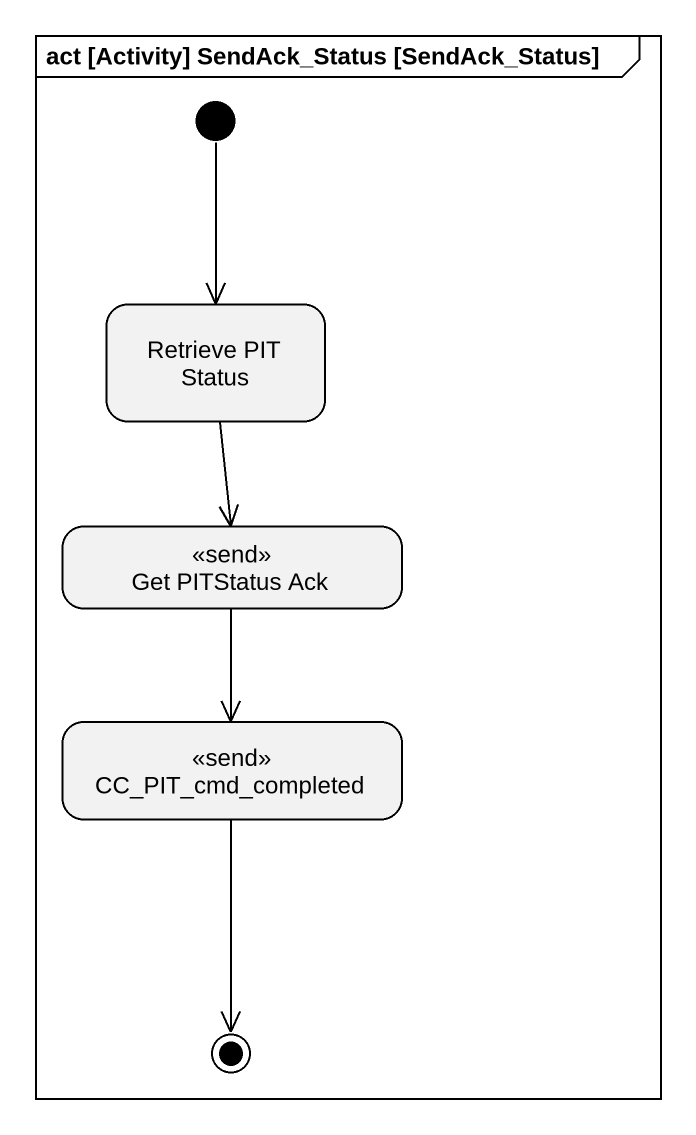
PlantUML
@startuml
mainframe act [Activity] SendAck_Status [SendAck_Status]
hide empty description
state "Retrieve PIT Status" as Retrieve_PIT_Status
state "Get PITStatus Ack" as Get_PITStatus_Ack <<send>>
state CC_PIT_cmd_completed <<send>>
[*] --> Retrieve_PIT_Status
Retrieve_PIT_Status --> Get_PITStatus_Ack
Get_PITStatus_Ack --> CC_PIT_cmd_completed
CC_PIT_cmd_completed --> [*]
@enduml
